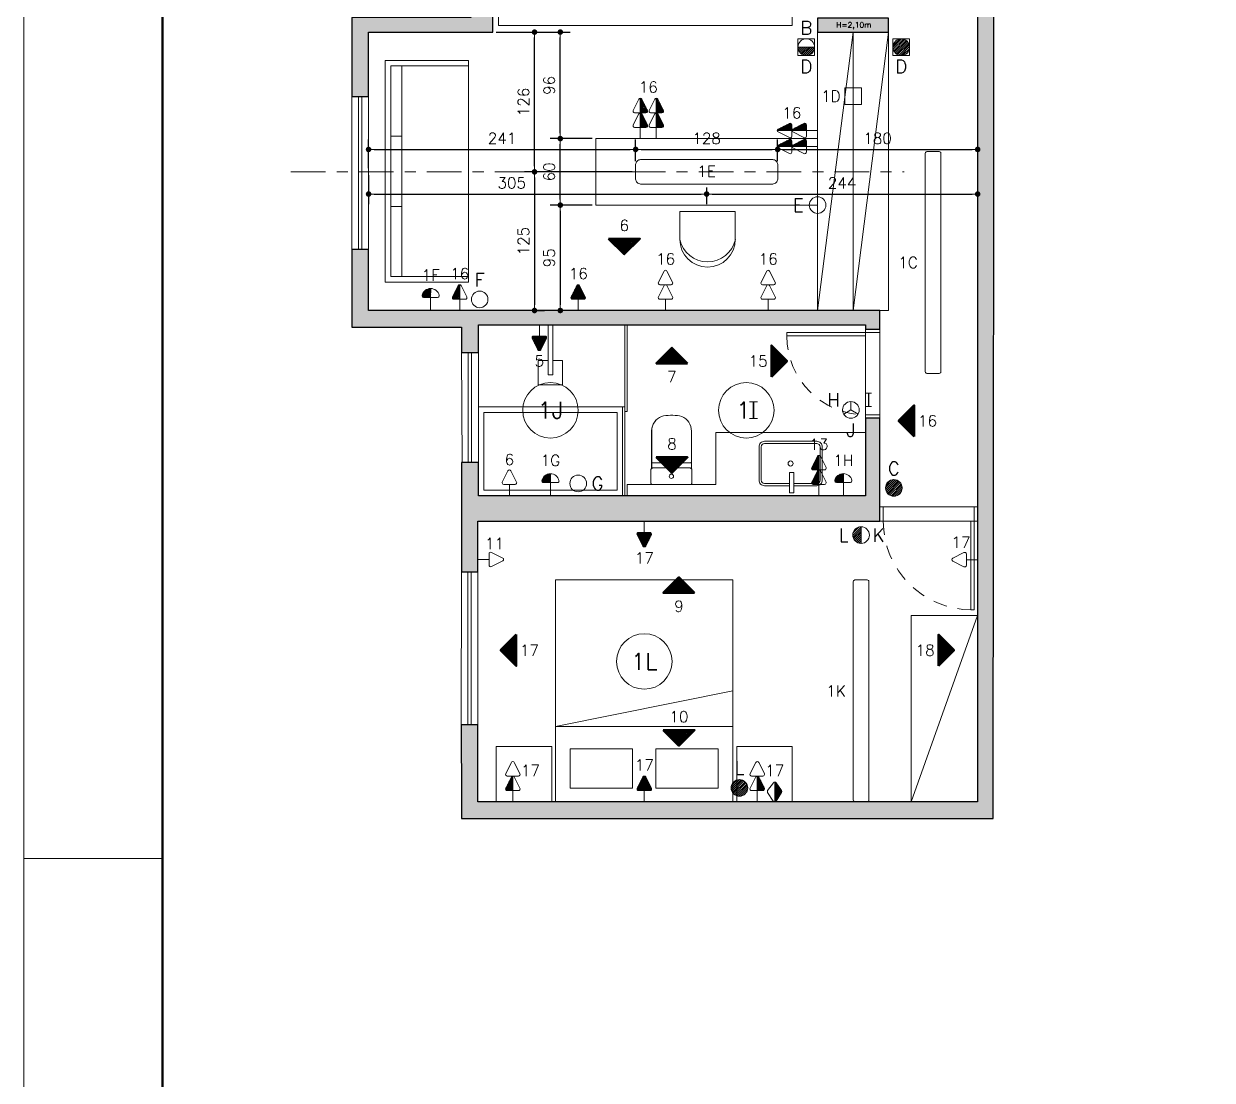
# Model space of a CAD drawing. Extents: x 0 to 175, y -16 to 63.
# Drawn here: x 50 to 60.71, y 12.85 to 22.38 of the extents above; entities that cross this region are included whole.
import ezdxf
from ezdxf.enums import TextEntityAlignment as Align

# ---------------------------------------------------------------- set-up
doc = ezdxf.new("R2010")
doc.units = 0
doc.header["$LTSCALE"] = 0.5
doc.header["$MEASUREMENT"] = 0
doc.header["$PDMODE"] = 34
doc.header["$PDSIZE"] = 0.1
doc.linetypes.add('CENTER', pattern=[2, 1.25, -0.25, 0.25, -0.25])
doc.linetypes.add('HIDDEN', pattern=[0.375, 0.25, -0.125])
doc.layers.get('0').update_dxf_attribs({"linetype": 'CONTINUOUS'})
doc.layers.get('DEFPOINTS').update_dxf_attribs({"linetype": 'CONTINUOUS'})
doc.layers.add('ANT - ANOTAÇÕES', color=210, linetype='CONTINUOUS', plot=False)
doc.layers.add('ARQ - HATCH 01', color=172, linetype='CONTINUOUS', transparency=0.6)
for name, color, linetype, lineweight in [('ARQ - JAN01', 2, 'CONTINUOUS', 20), ('ARQ - PAR01', 172, 'CONTINUOUS', 30), ('ARQ - POR01', 20, 'CONTINUOUS', 20), ('COT01', 1, 'CONTINUOUS', 9), ('ELE01 - INTER', 100, 'CONTINUOUS', 15), ('ELE01 - INTER TXT', 100, 'CONTINUOUS', 9), ('ELE01 - LAMP', 50, 'CONTINUOUS', 20), ('ELE01 - LAMP TXT', 100, 'CONTINUOUS', 15), ('ELE01 - TOM 127V', 130, 'CONTINUOUS', 15), ('ELE01 - TOM 127V TXT', 130, 'CONTINUOUS', 15), ('ELE01 - USB', 110, 'CONTINUOUS', 15), ('ELV00 - AUX01', 1, 'CONTINUOUS', 50), ('ELV01 - TXT02', 2, 'CONTINUOUS', 20)]:
    doc.layers.add(name, color=color, linetype=linetype, lineweight=lineweight)
for name, color, linetype, lineweight, transparency in [('ARQ - PISO', 121, 'CONTINUOUS', 9, 0.45), ('ARQ01', 144, 'CONTINUOUS', 9, 0.5), ('EIXO REGUA 1', 250, 'CENTER', 5, 0.1), ('ELE01 - INTER HATCH', 100, 'CONTINUOUS', 15, 0.45)]:
    doc.layers.add(name, color=color, linetype=linetype, lineweight=lineweight, transparency=transparency)
doc.layers.add('ELE - GERAL', color=50, linetype='CONTINUOUS')
doc.layers.add('MARGEM', color=1, linetype='CONTINUOUS')
doc.layers.add('ELE01 - TOM 220V', color=242, linetype='CONTINUOUS', lineweight=15, true_color=0xdf2935)
doc.layers.add('ELE01 - TOM 220V TXT', color=242, linetype='CONTINUOUS', lineweight=15, true_color=0xdf2935)
doc.styles.add('ROMANS', font='romans.shx')
doc.styles.add('SIMPLEX', font='SIMPLEX')
doc.styles.get("Standard").update_dxf_attribs({"font": 'romans.shx'})
doc.dimstyles.new('ZW-FORMAS', dxfattribs={"dimscale": 0, "dimtxt": 0.2, "dimasz": 0.1, "dimexe": 0.18, "dimexo": 0.0625, "dimgap": 0.1, "dimtad": 1, "dimdec": 1, "dimlfac": 100, "dimrnd": 0.5, "dimzin": 13, "dimdsep": 46, "dimtxsty": 'SIMPLEX', "dimblk1": 'DOT', "dimblk2": 'DOT', "dimsah": 1, "dimcen": 0.1, "dimclrt": 3, "dimadec": 0, "dimazin": 0, "dimtfac": 1, "dimtix": 1, "dimtmove": 0, "dimatfit": 3, "dimldrblk": 'DOT', "dimfxl": 1, "dimtolj": 1, "dimtzin": 13, "dimarcsym": 0})

# ---------------------------------------------------------------- blocks, each defined once
blk = doc.blocks.new('*U310')
at = {"layer": 'ARQ - HATCH 01'}
h = blk.add_hatch(color=256, dxfattribs=at)
h.dxf.hatch_style = 1
h.paths.add_polyline_path([(2.532, 5.79), (2.4, 5.79), (2.4, 5.98), (2.2, 5.98), (2.2, 5.79), (2.103, 5.79), (2.103, 5.64), (2.532, 5.64)])
h.paths.add_polyline_path([(2.4, 7.13), (2.2, 7.13), (2.2, 6.78), (2.4, 6.78)])
h.paths.add_polyline_path([(12.15, 0.988), (12.15, 5.78), (3.432, 5.79), (3.432, 5.64), (12, 5.64), (12, 1.135), (11.307, 1.135), (11.307, 0.985), (12, 0.988)])
h.paths.add_polyline_path([(9.47, 4.76), (8.54, 4.76), (8.54, 4.63), (9.24, 4.63), (9.24, 1.14), (8.94, 1.14), (8.94, 0.988), (9.926, 0.988), (9.927, 1.135), (9.47, 1.135)], flags=17)
h.paths.add_polyline_path([(7.7, 4.63), (7.74, 4.63), (7.74, 4.76), (7.57, 4.76), (7.57, 0.15), (7.02, 0.15), (7.02, 0), (7.72, 0), (7.72, 0.988), (7.95, 0.988), (7.95, 1.14), (7.7, 1.14)])
h.paths.add_polyline_path([(5.06, 1.27), (4.24, 1.27), (4.24, 1.073), (4.93, 1.073), (4.93, 0), (5.64, 0), (5.64, 0.15), (5.06, 0.15)])
h.paths.add_polyline_path([(0.21, 5.64), (0.13, 5.64), (0.13, 6.98), (0.22, 6.98), (0.22, 7.13), (0, 7.13), (0, 1.073), (0.71, 1.073), (0.71, 1.27), (0.21, 1.27)])
h.paths.add_polyline_path([(3.08, 1.27), (2.414, 1.27), (2.2, 1.27), (1.7, 1.27), (1.7, 1.073), (3.08, 1.075)])
h.paths.add_polyline_path([(5.06, 4.838), (4.935, 4.838), (4.935, 4.198), (5.06, 4.198)], flags=17)
for p, q in [((5.06, 4.838), (7.57, 4.518)), ((5.06, 4.518), (7.57, 4.518)), ((5.06, 4.518), (7.57, 4.198)), ((12, 3.969), (11.5, 3.969)), ((11.5, 3.969), (11.5, 3.469)), ((12, 3.435), (10, 3.435)), ((10, 3.435), (10, 1.835)), ((11, 3.435), (11.322, 1.835)), ((11.322, 1.835), (11.322, 3.435)), ((11.5, 3.469), (12, 3.469)), ((11.523, 3.302), (11.877, 3.302)), ((11.523, 2.74), (11.523, 3.302)), ((11.877, 3.302), (11.877, 2.74)), ((8.548, 3.009), (8.536, 2.992)), ((8.562, 3.024), (8.548, 3.009)), ((8.578, 3.037), (8.562, 3.024)), ((8.596, 3.047), (8.578, 3.037)), ((8.616, 3.055), (8.596, 3.047)), ((8.616, 3.055), (8.616, 3.055)), ((8.617, 3.055), (8.616, 3.055)), ((8.637, 3.059), (8.617, 3.055)), ((8.658, 3.06), (8.637, 3.059)), ((8.997, 3.06), (8.658, 3.06)), ((8.94, 3.058), (8.937, 3.06)), ((8.938, 3.06), (8.938, 3.06)), ((8.942, 3.056), (8.94, 3.058)), ((8.943, 3.054), (8.942, 3.056)), ((8.944, 3.051), (8.943, 3.054)), ((8.944, 3.048), (8.944, 3.051)), ((8.944, 2.712), (8.944, 3.048)), ((8.991, 3.051), (8.99, 3.048)), ((8.99, 3.048), (8.99, 3.045)), ((8.99, 3.045), (8.99, 2.715)), ((8.992, 3.054), (8.991, 3.051)), ((8.994, 3.057), (8.992, 3.054)), ((8.996, 3.059), (8.994, 3.057)), ((8.997, 3.06), (8.996, 3.059)), ((8.998, 3.061), (8.997, 3.06)), ((8.997, 3.06), (8.997, 3.06)), ((9.001, 3.063), (8.998, 3.061)), ((9.004, 3.064), (9.001, 3.063)), ((9.007, 3.065), (9.004, 3.064)), ((9.01, 3.065), (9.007, 3.065)), ((9.125, 3.065), (9.01, 3.065)), ((9.127, 3.065), (9.125, 3.065)), ((9.129, 3.064), (9.127, 3.065)), ((9.131, 3.063), (9.129, 3.064)), ((9.133, 3.062), (9.131, 3.063)), ((9.135, 3.061), (9.133, 3.062)), ((9.137, 3.059), (9.135, 3.061)), ((9.138, 3.057), (9.137, 3.059)), ((9.139, 3.055), (9.138, 3.057)), ((9.139, 3.055), (9.14, 3.053)), ((9.14, 3.053), (9.14, 3.051)), ((8.516, 2.913), (8.515, 2.892)), ((8.517, 2.934), (8.516, 2.913)), ((8.52, 2.954), (8.517, 2.934)), ((8.527, 2.974), (8.52, 2.954)), ((8.536, 2.992), (8.527, 2.974)), ((8.515, 2.892), (8.515, 2.871)), ((8.515, 2.871), (8.516, 2.85)), ((8.516, 2.85), (8.517, 2.83)), ((8.517, 2.83), (8.52, 2.81)), ((8.52, 2.81), (8.526, 2.79)), ((8.526, 2.79), (8.535, 2.772)), ((8.535, 2.772), (8.547, 2.755)), ((8.547, 2.755), (8.56, 2.74)), ((8.56, 2.74), (8.576, 2.728)), ((8.561, 2.74), (8.577, 2.727)), ((8.576, 2.728), (8.594, 2.717)), ((8.577, 2.727), (8.594, 2.717)), ((8.594, 2.717), (8.613, 2.71)), ((8.594, 2.717), (8.613, 2.709)), ((8.613, 2.71), (8.613, 2.709)), ((8.613, 2.71), (8.632, 2.705)), ((8.613, 2.709), (8.633, 2.705)), ((8.613, 2.709), (8.633, 2.704)), ((8.632, 2.705), (8.653, 2.703)), ((8.633, 2.705), (8.653, 2.703)), ((8.633, 2.704), (8.653, 2.702)), ((8.653, 2.703), (8.994, 2.703)), ((8.941, 2.703), (8.653, 2.703)), ((8.653, 2.702), (8.994, 2.702)), ((8.941, 2.703), (8.942, 2.705)), ((8.942, 2.705), (8.943, 2.706)), ((8.943, 2.706), (8.944, 2.708)), ((8.944, 2.71), (8.944, 2.712)), ((8.944, 2.708), (8.944, 2.71)), ((8.99, 2.712), (8.99, 2.715)), ((8.99, 2.712), (8.991, 2.709)), ((8.991, 2.709), (8.992, 2.706)), ((8.992, 2.706), (8.994, 2.702)), ((8.994, 2.702), (8.996, 2.701)), ((8.996, 2.701), (8.998, 2.699)), ((8.998, 2.699), (9.001, 2.697)), ((9.001, 2.697), (9.004, 2.696)), ((9.004, 2.696), (9.007, 2.695)), ((9.007, 2.695), (9.01, 2.695)), ((9.01, 2.695), (9.125, 2.695)), ((9.127, 2.695), (9.125, 2.695)), ((9.127, 2.695), (9.129, 2.696)), ((9.129, 2.696), (9.131, 2.697)), ((9.131, 2.697), (9.133, 2.698)), ((9.133, 2.698), (9.135, 2.699)), ((9.135, 2.699), (9.137, 2.701)), ((9.137, 2.701), (9.138, 2.703)), ((9.138, 2.703), (9.139, 2.705)), ((9.139, 2.705), (9.14, 2.707)), ((9.14, 2.707), (9.14, 2.709)), ((11.877, 2.74), (11.523, 2.74)), ((11.877, 2.531), (11.523, 2.531)), ((11.523, 2.531), (11.523, 1.969)), ((11.877, 1.969), (11.877, 2.531)), ((11.523, 1.969), (11.877, 1.969)), ((10, 1.835), (12, 1.835)), ((11.5, 1.802), (12, 1.802)), ((11.5, 1.302), (11.5, 1.802)), ((12, 1.302), (11.5, 1.302))]:
    blk.add_line(p, q)
for points in [[(10.32, 5.64), (12, 5.04)], [(10.32, 5.64), (10.32, 5.04), (12, 5.04)], [(7.57, 4.198), (4.935, 4.198), (4.935, 4.838), (7.57, 4.838)], [(7.57, 4.838), (7.57, 4.76)], [(6.62, 4.198), (6.62, 2.198), (6.02, 2.198), (6.02, 4.198)], [(6.929, 3.456), (6.679, 3.456), (6.679, 2.956), (6.929, 2.956)], [(9.14, 3.051), (9.14, 2.709)], [(7.7, 2.46), (9.24, 2.46)], [(8.02, 1.77), (8.02, 1.68), (8.24, 1.68), (8.24, 1.9), (8.02, 1.9), (8.02, 1.81)], [(7.7, 1.81), (8.15, 1.81), (8.15, 1.77), (7.7, 1.77)], [(11.307, 1.135), (11.307, 0.985)], [(7.315, 0.35), (7.315, 1.05), (5.315, 1.05), (5.315, 0.35)], [(5.315, 0.35), (5.315, 1.05), (5.365, 1.05), (5.365, 0.35)], [(7.315, 0.35), (7.315, 1.05), (7.265, 1.05), (7.265, 0.35)], [(5.365, 0.45), (7.265, 0.45)], [(5.998, 0.45), (5.998, 0.35)], [(6.632, 0.45), (6.632, 0.35)], [(7.315, 0.35), (7.315, 0.3), (5.315, 0.3), (5.315, 0.35)], [(5.365, 0.35), (7.265, 0.35)], [(5.365, 0.35), (7.265, 0.35)]]:
    blk.add_lwpolyline(points)
for points in [[(9.14, 3.28), (8.67, 3.28), (8.67, 4.63), (9.24, 4.63), (9.24, 2.48), (9.14, 2.48)], [(3, 3.968), (5, 3.968), (5, 1.322), (3, 1.322)], [(9.03, 3.985), (9.214, 3.985), (9.214, 3.945), (9.03, 3.945)], [(8.48, 2.46), (7.7, 2.46), (7.7, 2.48), (8.48, 2.48)], [(8.44, 2.46), (9.24, 2.46), (9.24, 2.44), (8.44, 2.44)], [(8.44, 2.44), (9.24, 2.44), (9.24, 1.14), (8.44, 1.14)], [(8.49, 2.39), (9.19, 2.39), (9.19, 1.19), (8.49, 1.19)]]:
    blk.add_lwpolyline(points, close=True)
for points in [[(9.15, 3.985), (9.15, 4.19, 0.414214), (9.1, 4.24), (8.8, 4.24, 0.414214), (8.75, 4.19), (8.75, 3.72, 0.414214), (8.8, 3.67), (9.1, 3.67, 0.414214), (9.15, 3.72), (9.15, 3.945)], [(9.13, 3.985), (9.13, 4.19, 0.414214), (9.1, 4.22), (8.8, 4.22, 0.414214), (8.77, 4.19), (8.77, 3.72, 0.414214), (8.8, 3.69), (9.1, 3.69, 0.414214), (9.13, 3.72), (9.13, 3.945)]]:
    blk.add_lwpolyline(points, format="xyb")
for centre, radius in [((8.95, 3.955), 0.0229), ((9.065, 2.88), 0.02)]:
    blk.add_circle(centre, radius)
for centre, radius, start, end in [((6.929, 3.206), 0.25, 270, 90), ((6.876, 3.206), 0.256, 281.9545, 78.0455)]:
    blk.add_arc(centre, radius, start, end)
at = {"layer": 'ARQ - JAN01'}
for p, q in [((7.95, 1.14), (8.94, 1.14)), ((9.927, 1.135), (11.307, 1.135)), ((7.95, 0.988), (8.94, 0.993)), ((9.926, 0.988), (11.307, 0.985)), ((5.64, 0.15), (7.02, 0.15)), ((5.64, 0), (7.02, 0))]:
    blk.add_line(p, q, dxfattribs=at)
for points in [[(7.95, 1.079), (8.94, 1.079)], [(9.927, 1.075), (11.307, 1.075)], [(7.95, 1.049), (8.94, 1.049)], [(9.927, 1.045), (11.307, 1.045)], [(5.64, 0.09), (7.02, 0.09)], [(5.64, 0.06), (7.02, 0.06)]]:
    blk.add_lwpolyline(points, dxfattribs=at)
at = {"layer": 'ARQ - PAR01'}
blk.add_lwpolyline([(12.15, 0.988), (12.15, 5.78), (3.432, 5.79), (3.432, 5.64), (12, 5.64), (12, 1.135), (11.307, 1.135), (11.307, 0.985), (12, 0.988), (12.15, 0.988)], dxfattribs=at)
for points in [[(5.06, 4.838), (4.935, 4.838), (4.935, 4.198), (5.06, 4.198)], [(7.7, 4.63), (7.74, 4.63), (7.74, 4.76), (7.57, 4.76), (7.57, 0.15), (7.02, 0.15), (7.02, 0), (7.72, 0), (7.72, 0.988), (7.95, 0.988), (7.95, 1.14), (7.7, 1.14)], [(9.47, 4.76), (8.54, 4.76), (8.54, 4.63), (9.24, 4.63), (9.24, 1.14), (8.94, 1.14), (8.94, 0.988), (9.926, 0.988), (9.927, 1.135), (9.47, 1.135)], [(5.06, 1.27), (4.24, 1.27), (4.24, 1.073), (4.93, 1.073), (4.93, 0), (5.64, 0), (5.64, 0.15), (5.06, 0.15)]]:
    blk.add_lwpolyline(points, close=True, dxfattribs=at)
at = {"layer": 'ARQ - PISO'}
for p, q in [((9.34, 4.79), (9.34, 5.61)), ((9.47, 5.58), (9.47, 4.79)), ((7.77, 4.76), (8.51, 4.76)), ((7.77, 4.63), (8.51, 4.63))]:
    blk.add_line(p, q, dxfattribs=at)
at = {"layer": 'ARQ - POR01'}
for p, q in [((9.34, 5.64), (9.34, 5.61)), ((9.34, 5.61), (10.27, 5.61)), ((9.47, 5.64), (9.47, 5.58)), ((9.47, 5.58), (10.27, 5.58)), ((10.27, 5.58), (10.27, 5.61)), ((7.74, 4.76), (7.77, 4.76)), ((7.77, 4.76), (7.77, 3.92)), ((8.51, 4.76), (8.51, 4.63)), ((8.51, 4.76), (8.54, 4.76)), ((9.34, 4.76), (9.34, 4.79)), ((9.34, 4.79), (9.47, 4.79)), ((9.47, 4.76), (9.47, 4.79)), ((7.8, 4.63), (7.74, 4.63)), ((7.8, 3.92), (7.8, 4.63)), ((8.54, 4.63), (8.51, 4.63)), ((7.77, 3.92), (7.8, 3.92))]:
    blk.add_line(p, q, dxfattribs=at)
at = {"layer": 'ARQ - POR01', "linetype": 'HIDDEN', "lineweight": 9}
for centre, radius in [((9.47, 5.59), 0.8), ((7.8, 4.63), 0.71)]:
    blk.add_arc(centre, radius, 270, 0, dxfattribs=at)
blk = doc.blocks.new('*U135')
at = {"lineweight": 9}
h = blk.add_hatch(dxfattribs=at)
h.set_pattern_fill('ANSI31', color=0, scale=0.075, angle=-90)
h.set_pattern_definition([(315, (-0.000575, 0), (0.00662913, 0.00662913), [])])
h.paths.add_polyline_path([(0, -0.118), (-0.063, -0.118, 0.484596), (-0.077, -0.137, 0.349314), (0.001, -0.198)])
at = {"color": 0}
for q in [(0, 0), (0.001, -0.198)]:
    blk.add_line((0, -0.118), q, dxfattribs=at)
blk.add_lwpolyline([(0.063, -0.118), (-0.063, -0.118, 0.484596), (-0.077, -0.137, 0.789489), (0.077, -0.137, 0.484596)], format="xyb", close=True, dxfattribs=at)
blk = doc.blocks.new('*U145')
at = {"lineweight": 9}
h = blk.add_hatch(dxfattribs=at)
h.set_pattern_fill('ANSI31', color=256, scale=0.075, angle=-90)
h.paths.add_polyline_path([(0, -0.232, -0.284079), (-0.013, -0.224), (-0.064, -0.123, -0.557537), (-0.051, -0.101), (0, -0.101)])
blk.add_line((0, -0.232), (0, -0.101))
blk.add_lwpolyline([(0, 0), (0, -0.101)])
blk.add_lwpolyline([(0.064, -0.123), (0.013, -0.224, -0.618034), (-0.013, -0.224), (-0.064, -0.123, -0.557537), (-0.051, -0.101), (0.051, -0.101, -0.557537)], format="xyb", close=True)
blk = doc.blocks.new('*U157')
blk.add_lwpolyline([(0.064, -0.123), (0.013, -0.224, -0.618034), (-0.013, -0.224), (-0.064, -0.123, -0.557537), (-0.051, -0.101), (0.051, -0.101, -0.557537)], format="xyb", close=True)
blk = doc.blocks.new('*U158')
blk.add_lwpolyline([(0, 0), (0, -0.101)])
blk.add_lwpolyline([(0.064, -0.123), (0.013, -0.224, -0.618034), (-0.013, -0.224), (-0.064, -0.123, -0.557537), (-0.051, -0.101), (0.051, -0.101, -0.557537)], format="xyb", close=True)
blk = doc.blocks.new('*U159')
blk.add_lwpolyline([(0, 0), (0, -0.101)])
blk.add_lwpolyline([(0.064, -0.123), (0.013, -0.224, -0.618034), (-0.013, -0.224), (-0.064, -0.123, -0.557537), (-0.051, -0.101), (0.051, -0.101, -0.557537)], format="xyb", close=True)
blk = doc.blocks.new('*U154')
at = {"lineweight": 9}
h = blk.add_hatch(dxfattribs=at)
h.set_pattern_fill('ANSI31', color=256, scale=0.075, angle=-180)
h.paths.add_polyline_path([(-0.232, 0, -0.284079), (-0.224, 0.013), (-0.123, 0.064, -0.557537), (-0.101, 0.051), (-0.101, 0)])
blk.add_line((-0.232, 0), (-0.101, 0))
blk.add_lwpolyline([(-0.123, -0.064), (-0.224, -0.013, -0.618034), (-0.224, 0.013), (-0.123, 0.064, -0.557537), (-0.101, 0.051), (-0.101, -0.051, -0.557537)], format="xyb", close=True)
blk = doc.blocks.new('*U155')
at = {"lineweight": 9}
h = blk.add_hatch(dxfattribs=at)
h.set_pattern_fill('ANSI31', color=256, scale=0.075, angle=-180)
h.paths.add_polyline_path([(-0.232, 0, -0.284079), (-0.224, 0.013), (-0.123, 0.064, -0.557537), (-0.101, 0.051), (-0.101, 0)])
blk.add_line((-0.232, 0), (-0.101, 0))
blk.add_lwpolyline([(-0.123, -0.064), (-0.224, -0.013, -0.618034), (-0.224, 0.013), (-0.123, 0.064, -0.557537), (-0.101, 0.051), (-0.101, -0.051, -0.557537)], format="xyb", close=True)
blk.add_lwpolyline([(0, 0), (-0.101, 0)])
blk = doc.blocks.new('*U156')
at = {"lineweight": 9}
h = blk.add_hatch(dxfattribs=at)
h.set_pattern_fill('ANSI31', color=256, scale=0.075, angle=-90)
h.paths.add_polyline_path([(0, -0.232, -0.284079), (-0.013, -0.224), (-0.064, -0.123, -0.557537), (-0.051, -0.101), (0, -0.101)])
h = blk.add_hatch(dxfattribs=at)
h.set_pattern_fill('ANSI31', color=256, scale=0.075, angle=-90)
h.paths.add_polyline_path([(0, -0.232, 0.284079), (0.013, -0.224), (0.064, -0.123, 0.557537), (0.051, -0.101), (0, -0.101)])
blk.add_lwpolyline([(0, 0), (0, -0.101)])
blk.add_lwpolyline([(0.064, -0.123), (0.013, -0.224, -0.618034), (-0.013, -0.224), (-0.064, -0.123, -0.557537), (-0.051, -0.101), (0.051, -0.101, -0.557537)], format="xyb", close=True)
blk = doc.blocks.new('*U152')
blk.add_lwpolyline([(0, 0), (0, -0.101)])
blk.add_lwpolyline([(0.064, -0.123), (0.013, -0.224, -0.618034), (-0.013, -0.224), (-0.064, -0.123, -0.557537), (-0.051, -0.101), (0.051, -0.101, -0.557537)], format="xyb", close=True)
blk = doc.blocks.new('*U141')
at = {"lineweight": 9}
h = blk.add_hatch(dxfattribs=at)
h.set_pattern_fill('ANSI31', color=256, scale=0.075, angle=-90)
h.paths.add_polyline_path([(0, -0.232, -0.284079), (-0.013, -0.224), (-0.064, -0.123, -0.557537), (-0.051, -0.101), (0, -0.101)])
blk.add_line((0, -0.232), (0, -0.101))
blk.add_lwpolyline([(0, 0), (0, -0.101)])
blk.add_lwpolyline([(0.064, -0.123), (0.013, -0.224, -0.618034), (-0.013, -0.224), (-0.064, -0.123, -0.557537), (-0.051, -0.101), (0.051, -0.101, -0.557537)], format="xyb", close=True)
blk = doc.blocks.new('*U160')
blk.add_lwpolyline([(-0.123, -0.064), (-0.224, -0.013, -0.618034), (-0.224, 0.013), (-0.123, 0.064, -0.557537), (-0.101, 0.051), (-0.101, -0.051, -0.557537)], format="xyb", close=True)
blk.add_lwpolyline([(0, 0), (-0.101, 0)])
blk = doc.blocks.new('*U161')
blk.add_lwpolyline([(0, 0), (0, -0.101)])
blk.add_lwpolyline([(0.064, -0.123), (0.013, -0.224, -0.618034), (-0.013, -0.224), (-0.064, -0.123, -0.557537), (-0.051, -0.101), (0.051, -0.101, -0.557537)], format="xyb", close=True)
blk = doc.blocks.new('*U140')
at = {"lineweight": 9}
h = blk.add_hatch(dxfattribs=at)
h.set_pattern_fill('ANSI31', color=256, scale=0.075, angle=-90)
h.paths.add_polyline_path([(0, -0.232, -0.284079), (-0.013, -0.224), (-0.064, -0.123, -0.557537), (-0.051, -0.101), (0, -0.101)])
blk.add_line((0, -0.232), (0, -0.101))
blk.add_lwpolyline([(0.064, -0.123), (0.013, -0.224, -0.618034), (-0.013, -0.224), (-0.064, -0.123, -0.557537), (-0.051, -0.101), (0.051, -0.101, -0.557537)], format="xyb", close=True)
blk = doc.blocks.new('*U179')
at = {"lineweight": 9}
h = blk.add_hatch(dxfattribs=at)
h.set_pattern_fill('ANSI31', color=256, scale=0.075, angle=-90)
h.paths.add_polyline_path([(0, -0.232, -0.284079), (-0.013, -0.224), (-0.064, -0.123, -0.557537), (-0.051, -0.101), (0, -0.101)])
h = blk.add_hatch(dxfattribs=at)
h.set_pattern_fill('ANSI31', color=256, scale=0.075, angle=-90)
h.paths.add_polyline_path([(0, -0.232, 0.284079), (0.013, -0.224), (0.064, -0.123, 0.557537), (0.051, -0.101), (0, -0.101)])
blk.add_lwpolyline([(0, 0), (0, -0.101)])
blk.add_lwpolyline([(0.064, -0.123), (0.013, -0.224, -0.618034), (-0.013, -0.224), (-0.064, -0.123, -0.557537), (-0.051, -0.101), (0.051, -0.101, -0.557537)], format="xyb", close=True)
blk = doc.blocks.new('*U149')
at = {"lineweight": 9}
h = blk.add_hatch(dxfattribs=at)
h.set_pattern_fill('ANSI31', color=256, scale=0.075, angle=-90)
h.paths.add_polyline_path([(0, -0.232, -0.284079), (-0.013, -0.224), (-0.064, -0.123, -0.557537), (-0.051, -0.101), (0, -0.101)])
h = blk.add_hatch(dxfattribs=at)
h.set_pattern_fill('ANSI31', color=256, scale=0.075, angle=-90)
h.paths.add_polyline_path([(0, -0.232, 0.284079), (0.013, -0.224), (0.064, -0.123, 0.557537), (0.051, -0.101), (0, -0.101)])
blk.add_lwpolyline([(0, 0), (0, -0.101)])
blk.add_lwpolyline([(0.064, -0.123), (0.013, -0.224, -0.618034), (-0.013, -0.224), (-0.064, -0.123, -0.557537), (-0.051, -0.101), (0.051, -0.101, -0.557537)], format="xyb", close=True)
blk = doc.blocks.new('*U175')
blk.add_lwpolyline([(0.064, -0.123), (0.013, -0.224, -0.618034), (-0.013, -0.224), (-0.064, -0.123, -0.557537), (-0.051, -0.101), (0.051, -0.101, -0.557537)], format="xyb", close=True)
blk = doc.blocks.new('*U143')
at = {"lineweight": 9}
h = blk.add_hatch(dxfattribs=at)
h.set_pattern_fill('ANSI31', color=256, scale=0.075, angle=-90)
h.paths.add_polyline_path([(0, -0.104, 0.255276), (-0.013, -0.11), (-0.062, -0.188, 0.303493), (-0.062, -0.205), (-0.012, -0.276, 0.243427), (0, -0.283)])
blk.add_line((0, -0.104), (0, -0.283))
blk.add_lwpolyline([(-0.012, -0.276), (-0.062, -0.205, -0.303493), (-0.062, -0.188), (-0.013, -0.11, -0.540791), (0.013, -0.11), (0.064, -0.188, -0.312436), (0.064, -0.205), (0.012, -0.276, -0.517521)], format="xyb", close=True)
blk = doc.blocks.new('*U308')
at = {"layer": 'ELE01 - INTER HATCH'}
h = blk.add_hatch(dxfattribs=at)
h.set_pattern_fill('ANSI31', color=256, scale=0.1)
h.paths.add_polyline_path([(3.954, -5.196, -1), (3.804, -5.196, -1)])
h = blk.add_hatch(dxfattribs=at)
h.set_pattern_fill('ANSI31', color=256, scale=0.1)
h.paths.add_polyline_path([(2.948, -5.196, 0.414214), (3.023, -5.271, 0.414214), (3.098, -5.196)])
h = blk.add_hatch(dxfattribs=at)
h.set_pattern_fill('ANSI31', color=256, scale=0.1)
h.set_pattern_definition([(45, (3.515, -6.182994), (-0.008838835, 0.008838835), [])])
edge = h.paths.add_edge_path()
edge.add_arc((3.812, -9.17), 0.075, 0, 360)
h = blk.add_hatch(dxfattribs=at)
h.set_pattern_fill('ANSI31', color=256, scale=0.1)
h.set_pattern_definition([(45, (0.010283, 0.428417), (-0.008838835, 0.008838835), [])])
edge = h.paths.add_edge_path()
edge.add_arc((3.517, -9.595), 0.075, 90, 180)
edge.add_arc((3.517, -9.595), 0.075, 180, 270)
edge.add_line((3.517, -9.67), (3.517, -9.595))
edge.add_line((3.517, -9.595), (3.517, -9.52))
h = blk.add_hatch(dxfattribs=at)
h.set_pattern_fill('ANSI31', color=256, scale=0.1, angle=360)
h.set_pattern_definition([(45, (-0.057708, -0.112157), (-0.008838835, 0.008838835), [])])
h.paths.add_polyline_path([(2.495, -11.875, -1), (2.345, -11.875, -1)])
at = {"layer": 'ELE01 - INTER'}
for p, q in [((2.948, -5.196), (3.098, -5.196)), ((3.425, -8.467), (3.425, -8.392)), ((3.425, -8.467), (3.36, -8.504)), ((3.425, -8.467), (3.49, -8.504)), ((3.517, -9.67), (3.517, -9.52))]:
    blk.add_line(p, q, dxfattribs=at)
for points in [[(3.098, -5.121), (3.098, -5.271), (2.948, -5.271), (2.948, -5.121)], [(3.954, -5.121), (3.954, -5.271), (3.804, -5.271), (3.804, -5.121)]]:
    blk.add_lwpolyline(points, close=True, dxfattribs=at)
for centre in [(3.023, -5.196), (3.879, -5.196), (3.125, -6.62), (0.079, -7.47), (3.425, -8.467), (0.967, -9.13), (3.812, -9.17), (3.517, -9.595), (2.42, -11.875)]:
    blk.add_circle(centre, 0.075, dxfattribs=at)
at = {"layer": 'ELE01 - INTER TXT'}
for p, q in [((3.553, -8.316), (3.583, -8.316)), ((3.612, -8.316), (3.583, -8.316)), ((3.553, -8.436), (3.583, -8.436)), ((3.612, -8.436), (3.583, -8.436))]:
    blk.add_line(p, q, dxfattribs=at)
at = {"layer": 'ELE01 - LAMP'}
blk.add_lwpolyline([(3.52, -5.563), (3.52, -5.713), (3.37, -5.713), (3.37, -5.563)], close=True, dxfattribs=at)
for points in [[(1.53, -6.21), (2.72, -6.21, -0.414214), (2.765, -6.255), (2.765, -6.385, -0.414214), (2.72, -6.43), (1.53, -6.43, -0.414214), (1.485, -6.385), (1.485, -6.255, -0.414214)], [(4.237, -8.123), (4.237, -6.153, 0.414214), (4.222, -6.138), (4.11, -6.138, 0.414214), (4.095, -6.153), (4.095, -8.123, 0.414214), (4.11, -8.138), (4.222, -8.138, 0.414214)], [(3.588, -11.985), (3.588, -10.015, 0.414214), (3.573, -10), (3.462, -10, 0.414214), (3.447, -10.015), (3.447, -11.985, 0.414214), (3.462, -12), (3.573, -12, 0.414214)]]:
    blk.add_lwpolyline(points, format="xyb", close=True, dxfattribs=at)
for centre in [(0.717, -8.47), (2.482, -8.47), (1.563, -10.735)]:
    blk.add_circle(centre, 0.25, dxfattribs=at)
at = {"layer": 'ELE01 - LAMP TXT'}
for p, q in [((2.51, -8.395), (2.547, -8.395)), ((2.583, -8.395), (2.547, -8.395)), ((2.51, -8.545), (2.547, -8.545)), ((2.583, -8.545), (2.547, -8.545))]:
    blk.add_line(p, q, dxfattribs=at)
at = {"layer": 'ARQ01', "rotation": 270}
blk.add_blockref('*U310', (-1.073, 0), dxfattribs=at)
at = {"layer": 'ELE01 - LAMP', "xscale": -1, "rotation": 180}
for p in [(-0.363, -7.57), (0.717, -9.24), (3.357, -9.239)]:
    blk.add_blockref('*U135', p, dxfattribs=at)
at = {"layer": 'ELE01 - TOM 127V'}
for name, p, rotation in [('*U154', (1.527, -5.889), 270), ('*U154', (1.671, -5.889), 270), ('*U155', (1.527, -6.02), 270), ('*U155', (1.671, -6.02), 270), ('*U175', (2.581, -11.869), 180), ('*U141', (2.581, -12), 180)]:
    blk.add_blockref(name, p, dxfattribs=dict(at, rotation=rotation))
for name, p in [('*U154', (2.994, -5.948)), ('*U155', (3.125, -5.948)), ('*U154', (2.994, -6.092)), ('*U155', (3.125, -6.092))]:
    blk.add_blockref(name, p, dxfattribs=at)
at = {"layer": 'ELE01 - TOM 127V', "xscale": -1}
for name, p, rotation in [('*U157', (1.754, -7.439), 180), ('*U157', (2.679, -7.439), 180), ('*U145', (-0.101, -7.57), 180), ('*U179', (0.967, -7.57), 180), ('*U158', (1.754, -7.57), 180), ('*U159', (2.679, -7.57), 180), ('*U140', (3.137, -9.109), 180), ('*U141', (3.137, -9.24), 180), ('*U149', (1.562, -9.47), 0.1909936180609151), ('*U160', (4.567, -9.817), 180), ('*U175', (0.378, -11.869), 180), ('*U141', (0.378, -12), 180), ('*U149', (1.563, -12), 180)]:
    blk.add_blockref(name, p, dxfattribs=dict(at, rotation=rotation))
at = {"layer": 'ELE01 - TOM 220V'}
blk.add_blockref('*U156', (0.617, -7.7), dxfattribs=at)
at = {"layer": 'ELE01 - TOM 220V', "xscale": -1}
for name, p, rotation in [('*U152', (0.347, -9.24), 180), ('*U161', (0.063, -9.815), 89.99999999999905)]:
    blk.add_blockref(name, p, dxfattribs=dict(at, rotation=rotation))
at = {"layer": 'ELE01 - USB', "rotation": 180.0880984559787}
blk.add_blockref('*U143', (2.739, -12.104), dxfattribs=at)
at = {"layer": 'ANT - ANOTAÇÕES'}
blk.add_text('H=2,10m', height=0.05, dxfattribs=at).set_placement((3.451, -5.035), align=Align.BOTTOM_CENTER)
at = {"layer": 'ELE01 - INTER TXT', "char_height": 0.12, "attachment_point": 5}
for s, insert, width in [('B', (3.023, -5.021), 0.04859), ('D', (3.023, -5.371), 0.04859), ('D', (3.879, -5.371), 0.04859), ('E', (2.95, -6.62), 0.04859), ('F', (0.079, -7.295), 0.12), ('H', (3.268, -8.376), 0.04859), ('I', (3.583, -8.376), 0.04859), ('J', (3.425, -8.648), 0.04859), ('C', (3.812, -8.995), 0.12), ('G', (1.142, -9.13), 0.04859), ('L', (3.36, -9.595), 0.04859), ('K', (3.675, -9.595), 0.04859), ('L', (2.42, -11.693), 0.04859)]:
    blk.add_mtext(s, dxfattribs=dict(at, insert=insert, width=width))
at = {"layer": 'ELE01 - LAMP TXT', "style": 'ROMANS'}
for s, height, p in [('1E', 0.1, (2.125, -6.315)), ('1J', 0.15, (0.717, -8.47)), ('1I', 0.15, (2.482, -8.47)), ('1L', 0.15, (1.563, -10.735))]:
    blk.add_text(s, height=height, dxfattribs=at).set_placement(p, align=Align.MIDDLE_CENTER)
at = {"layer": 'ELE01 - LAMP TXT', "char_height": 0.1, "width": 0.04859, "attachment_point": 5, "style": 'ROMANS'}
for s, insert in [('1D', (3.245, -5.638)), ('1C', (3.941, -7.138)), ('1F', (-0.363, -7.252)), ('1G', (0.717, -8.922)), ('1H', (3.357, -8.921)), ('1K', (3.292, -11))]:
    blk.add_mtext(s, dxfattribs=dict(at, insert=insert))
at = {"layer": 'ELE01 - TOM 127V TXT', "char_height": 0.1, "width": 0.04859, "attachment_point": 5}
for s, insert in [('16', (1.599, -5.556)), ('16', (2.893, -5.789)), ('16', (1.755, -7.106)), ('16', (2.68, -7.106)), ('16', (-0.101, -7.238)), ('16', (0.968, -7.238)), ('13', (3.137, -8.777)), ('17', (4.417, -9.66)), ('17', (1.563, -9.802)), ('17', (0.536, -11.718)), ('17', (1.563, -11.668)), ('17', (2.739, -11.718))]:
    blk.add_mtext(s, dxfattribs=dict(at, insert=insert))
at = {"layer": 'ELE01 - TOM 220V TXT', "char_height": 0.1, "width": 0.04859, "attachment_point": 5}
for s, insert in [('5', (0.617, -8.025)), ('6', (0.347, -8.915)), ('11', (0.213, -9.671))]:
    blk.add_mtext(s, dxfattribs=dict(at, insert=insert))
blk = doc.blocks.new('*U221')
at = {"layer": 'ELV00 - AUX01'}
blk.add_lwpolyline([(0.141, -0.047), (0, 0.094), (-0.141, -0.047)], close=True, dxfattribs=at)
for points in [[(0.109, -0.029), (0.004, 0.077, 0.414214), (-0.004, 0.077), (-0.109, -0.029, 0.668179), (-0.105, -0.037), (0.105, -0.037, 0.668179)], [(0.085, -0.019), (0.004, 0.062, 0.414214), (-0.004, 0.062), (-0.085, -0.019, 0.668179), (-0.081, -0.027), (0.081, -0.027, 0.668179)], [(0.06, -0.009), (0.004, 0.048, 0.414214), (-0.004, 0.048), (-0.06, -0.009, 0.668179), (-0.057, -0.017), (0.057, -0.017, 0.668179)], [(0.036, 0.001), (0.004, 0.034, 0.414214), (-0.004, 0.034), (-0.036, 0.001, 0.668179), (-0.033, -0.007), (0.033, -0.007, 0.668179)], [(0.012, 0.011), (0.004, 0.02, 0.414214), (-0.004, 0.02), (-0.012, 0.011, 0.668179), (-0.009, 0.003), (0.009, 0.003, 0.668179)]]:
    blk.add_lwpolyline(points, format="xyb", close=True, dxfattribs=at)
at = {"layer": 'ELV01 - TXT02', "style": 'ROMANS'}
blk.add_attdef('NOME', text='', height=0.1, dxfattribs=at).set_placement((0, -0.167), align=Align.MIDDLE_CENTER)
blk = doc.blocks.new('*U222')
at = {"layer": 'ELV00 - AUX01'}
blk.add_lwpolyline([(-0.141, 0.047), (0, -0.094), (0.141, 0.047)], close=True, dxfattribs=at)
for points in [[(-0.109, 0.029), (-0.004, -0.077, 0.414214), (0.004, -0.077), (0.109, 0.029, 0.668179), (0.105, 0.037), (-0.105, 0.037, 0.668179)], [(-0.085, 0.019), (-0.004, -0.062, 0.414214), (0.004, -0.062), (0.085, 0.019, 0.668179), (0.081, 0.027), (-0.081, 0.027, 0.668179)], [(-0.06, 0.009), (-0.004, -0.048, 0.414214), (0.004, -0.048), (0.06, 0.009, 0.668179), (0.057, 0.017), (-0.057, 0.017, 0.668179)], [(-0.036, -0.001), (-0.004, -0.034, 0.414214), (0.004, -0.034), (0.036, -0.001, 0.668179), (0.033, 0.007), (-0.033, 0.007, 0.668179)], [(-0.012, -0.011), (-0.004, -0.02, 0.414214), (0.004, -0.02), (0.012, -0.011, 0.668179), (0.009, -0.003), (-0.009, -0.003, 0.668179)]]:
    blk.add_lwpolyline(points, format="xyb", close=True, dxfattribs=at)
at = {"layer": 'ELV01 - TXT02', "style": 'ROMANS'}
blk.add_attdef('NOME', text='', height=0.1, dxfattribs=at).set_placement((0, 0.167), align=Align.MIDDLE_CENTER)
blk = doc.blocks.new('*U224')
at = {"layer": 'ELV00 - AUX01'}
blk.add_lwpolyline([(0.047, 0.141), (-0.094, 0), (0.047, -0.141)], close=True, dxfattribs=at)
for points in [[(0.029, 0.109), (-0.077, 0.004, 0.414214), (-0.077, -0.004), (0.029, -0.109, 0.668179), (0.037, -0.105), (0.037, 0.105, 0.668179)], [(0.019, 0.085), (-0.062, 0.004, 0.414214), (-0.062, -0.004), (0.019, -0.085, 0.668179), (0.027, -0.081), (0.027, 0.081, 0.668179)], [(0.009, 0.06), (-0.048, 0.004, 0.414214), (-0.048, -0.004), (0.009, -0.06, 0.668179), (0.017, -0.057), (0.017, 0.057, 0.668179)], [(-0.001, 0.036), (-0.034, 0.004, 0.414214), (-0.034, -0.004), (-0.001, -0.036, 0.668179), (0.007, -0.033), (0.007, 0.033, 0.668179)], [(-0.011, 0.012), (-0.02, 0.004, 0.414214), (-0.02, -0.004), (-0.011, -0.012, 0.668179), (-0.003, -0.009), (-0.003, 0.009, 0.668179)]]:
    blk.add_lwpolyline(points, format="xyb", close=True, dxfattribs=at)
at = {"layer": 'ELV01 - TXT02', "style": 'ROMANS'}
blk.add_attdef('NOME', text='', height=0.1, dxfattribs=at).set_placement((0.167, 0), align=Align.MIDDLE_CENTER)
blk = doc.blocks.new('*U223')
at = {"layer": 'ELV00 - AUX01'}
blk.add_lwpolyline([(-0.047, -0.141), (0.094, 0), (-0.047, 0.141)], close=True, dxfattribs=at)
for points in [[(-0.029, -0.109), (0.077, -0.004, 0.414214), (0.077, 0.004), (-0.029, 0.109, 0.668179), (-0.037, 0.105), (-0.037, -0.105, 0.668179)], [(-0.019, -0.085), (0.062, -0.004, 0.414214), (0.062, 0.004), (-0.019, 0.085, 0.668179), (-0.027, 0.081), (-0.027, -0.081, 0.668179)], [(-0.009, -0.06), (0.048, -0.004, 0.414214), (0.048, 0.004), (-0.009, 0.06, 0.668179), (-0.017, 0.057), (-0.017, -0.057, 0.668179)], [(0.001, -0.036), (0.034, -0.004, 0.414214), (0.034, 0.004), (0.001, 0.036, 0.668179), (-0.007, 0.033), (-0.007, -0.033, 0.668179)], [(0.011, -0.012), (0.02, -0.004, 0.414214), (0.02, 0.004), (0.011, 0.012, 0.668179), (0.003, 0.009), (0.003, -0.009, 0.668179)]]:
    blk.add_lwpolyline(points, format="xyb", close=True, dxfattribs=at)
at = {"layer": 'ELV01 - TXT02', "style": 'ROMANS'}
blk.add_attdef('NOME', text='', height=0.1, dxfattribs=at).set_placement((-0.167, 0), align=Align.MIDDLE_CENTER)
blk = doc.blocks.new('MAR-A1')
at = {"layer": 'MARGEM', "color": 2, "lineweight": 20}
blk.add_line((-80.6, 28.7), (-83.1, 28.7), dxfattribs=at)
blk.add_lwpolyline([(-83.1, 58.4), (-83.1, -1), (1, -1), (1, 58.4)], close=True, dxfattribs=at)
at = {"layer": 'MARGEM', "color": 6, "lineweight": 50}
blk.add_lwpolyline([(-80.6, 0), (0, 0), (0, 57.4), (-80.6, 57.4)], close=True, dxfattribs=at)
blk = doc.blocks.new('_DOT')
at = {"color": 0, "linetype": 'ByBlock'}
blk.add_line((-0.5, 0), (-1, 0), dxfattribs=at)
at = {"color": 0, "linetype": 'ByBlock', "const_width": 0.5}
blk.add_lwpolyline([(-0.25, 0, 1), (0.25, 0, 1)], format="xyb", close=True, dxfattribs=at)
blk = doc.blocks.new('*D295')
at = {"layer": 'COT01', "color": 0, "lineweight": -2}
for p, q in [((55.484, 21.04), (54.514, 21.04)), ((54.604, 20.99), (54.604, 19.84)), ((54.605, 19.79), (54.694, 19.79))]:
    blk.add_line(p, q, dxfattribs=at)
at = {"layer": 'DEFPOINTS', "color": 0}
for p in [(55.515, 21.04), (54.574, 19.79), (54.604, 19.79)]:
    blk.add_point(p, dxfattribs=at)
at = {"layer": 'COT01', "color": 0, "lineweight": -2, "xscale": 0.05, "yscale": 0.05, "zscale": 0.05}
for p, rotation in [((54.604, 21.04), 90), ((54.604, 19.79), 270)]:
    blk.add_blockref('_DOT', p, dxfattribs=dict(at, rotation=rotation))
at = {"layer": 'COT01', "color": 3, "insert": (54.504, 20.415), "char_height": 0.1, "attachment_point": 5, "rotation": 90, "style": 'SIMPLEX'}
blk.add_mtext('\\A1;125', dxfattribs=at)
blk = doc.blocks.new('*D296')
at = {"layer": 'COT01', "color": 0, "lineweight": -2}
for p, q in [((55.124, 20.74), (54.746, 20.74)), ((54.836, 20.69), (54.836, 19.84)), ((55.141, 19.79), (54.746, 19.79))]:
    blk.add_line(p, q, dxfattribs=at)
at = {"layer": 'DEFPOINTS', "color": 0}
for p in [(55.155, 20.74), (54.836, 19.79), (55.172, 19.79)]:
    blk.add_point(p, dxfattribs=at)
at = {"layer": 'COT01', "color": 0, "lineweight": -2, "xscale": 0.05, "yscale": 0.05, "zscale": 0.05}
for p, rotation in [((54.836, 20.74), 90), ((54.836, 19.79), 270)]:
    blk.add_blockref('_DOT', p, dxfattribs=dict(at, rotation=rotation))
at = {"layer": 'COT01', "color": 3, "insert": (54.736, 20.265), "char_height": 0.1, "attachment_point": 5, "rotation": 90, "style": 'SIMPLEX'}
blk.add_mtext('\\A1;95', dxfattribs=at)
blk = doc.blocks.new('*D297')
at = {"layer": 'COT01', "color": 0, "lineweight": -2}
for p, q in [((55.124, 21.34), (54.746, 21.34)), ((54.836, 20.79), (54.836, 21.29)), ((55.124, 20.74), (54.746, 20.74))]:
    blk.add_line(p, q, dxfattribs=at)
at = {"layer": 'DEFPOINTS', "color": 0}
for p in [(54.836, 21.34), (55.155, 21.34), (55.155, 20.74)]:
    blk.add_point(p, dxfattribs=at)
at = {"layer": 'COT01', "color": 0, "lineweight": -2, "xscale": 0.05, "yscale": 0.05, "zscale": 0.05}
for p, rotation in [((54.836, 21.34), 90), ((54.836, 20.74), 270)]:
    blk.add_blockref('_DOT', p, dxfattribs=dict(at, rotation=rotation))
at = {"layer": 'COT01', "color": 3, "insert": (54.736, 21.04), "char_height": 0.1, "attachment_point": 5, "rotation": 90, "style": 'SIMPLEX'}
blk.add_mtext('\\A1;60', dxfattribs=at)
blk = doc.blocks.new('*D298')
at = {"layer": 'COT01', "color": 0, "lineweight": -2}
for p, q in [((54.259, 22.3), (54.926, 22.3)), ((54.836, 21.39), (54.836, 22.25)), ((55.124, 21.34), (54.746, 21.34))]:
    blk.add_line(p, q, dxfattribs=at)
at = {"layer": 'DEFPOINTS', "color": 0}
for p in [(54.228, 22.3), (54.836, 22.3), (55.155, 21.34)]:
    blk.add_point(p, dxfattribs=at)
at = {"layer": 'COT01', "color": 0, "lineweight": -2, "xscale": 0.05, "yscale": 0.05, "zscale": 0.05}
for p, rotation in [((54.836, 22.3), 90), ((54.836, 21.34), 270)]:
    blk.add_blockref('_DOT', p, dxfattribs=dict(at, rotation=rotation))
at = {"layer": 'COT01', "color": 3, "insert": (54.736, 21.82), "char_height": 0.1, "attachment_point": 5, "rotation": 90, "style": 'SIMPLEX'}
blk.add_mtext('\\A1;96', dxfattribs=at)
blk = doc.blocks.new('*D299')
at = {"layer": 'COT01', "color": 0, "lineweight": -2}
for p, q in [((54.259, 22.3), (54.694, 22.3)), ((54.604, 21.09), (54.604, 22.25)), ((55.484, 21.04), (54.514, 21.04))]:
    blk.add_line(p, q, dxfattribs=at)
at = {"layer": 'DEFPOINTS', "color": 0}
for p in [(54.228, 22.3), (54.604, 22.3), (55.515, 21.04)]:
    blk.add_point(p, dxfattribs=at)
at = {"layer": 'COT01', "color": 0, "lineweight": -2, "xscale": 0.05, "yscale": 0.05, "zscale": 0.05}
for p, rotation in [((54.604, 22.3), 90), ((54.604, 21.04), 270)]:
    blk.add_blockref('_DOT', p, dxfattribs=dict(at, rotation=rotation))
at = {"layer": 'COT01', "color": 3, "insert": (54.504, 21.67), "char_height": 0.1, "attachment_point": 5, "rotation": 90, "style": 'SIMPLEX'}
blk.add_mtext('\\A1;126', dxfattribs=at)
blk = doc.blocks.new('*D300')
at = {"layer": 'COT01', "color": 0, "lineweight": -2}
for p, q in [((53.108, 21.072), (53.108, 21.332)), ((55.515, 21.137), (55.515, 21.332)), ((53.158, 21.242), (55.465, 21.242))]:
    blk.add_line(p, q, dxfattribs=at)
at = {"layer": 'DEFPOINTS', "color": 0}
for p in [(55.515, 21.242), (55.515, 21.105), (53.108, 21.04)]:
    blk.add_point(p, dxfattribs=at)
at = {"layer": 'COT01', "color": 0, "lineweight": -2, "xscale": 0.05, "yscale": 0.05, "zscale": 0.05, "rotation": 180}
blk.add_blockref('_DOT', (53.108, 21.242), dxfattribs=at)
at = {"layer": 'COT01', "color": 0, "lineweight": -2, "xscale": 0.05, "yscale": 0.05, "zscale": 0.05}
blk.add_blockref('_DOT', (55.515, 21.242), dxfattribs=at)
at = {"layer": 'COT01', "color": 3, "insert": (54.311, 21.342), "char_height": 0.1, "attachment_point": 5, "style": 'SIMPLEX'}
blk.add_mtext('\\A1;241', dxfattribs=at)
blk = doc.blocks.new('*D301')
at = {"layer": 'COT01', "color": 0, "lineweight": -2}
for p, q in [((55.515, 21.137), (55.515, 21.332)), ((56.795, 21.137), (56.795, 21.332)), ((55.565, 21.242), (56.745, 21.242))]:
    blk.add_line(p, q, dxfattribs=at)
at = {"layer": 'DEFPOINTS', "color": 0}
for p in [(56.795, 21.242), (55.515, 21.105), (56.795, 21.105)]:
    blk.add_point(p, dxfattribs=at)
at = {"layer": 'COT01', "color": 0, "lineweight": -2, "xscale": 0.05, "yscale": 0.05, "zscale": 0.05, "rotation": 180}
blk.add_blockref('_DOT', (55.515, 21.242), dxfattribs=at)
at = {"layer": 'COT01', "color": 0, "lineweight": -2, "xscale": 0.05, "yscale": 0.05, "zscale": 0.05}
blk.add_blockref('_DOT', (56.795, 21.242), dxfattribs=at)
at = {"layer": 'COT01', "color": 3, "insert": (56.155, 21.342), "char_height": 0.1, "attachment_point": 5, "style": 'SIMPLEX'}
blk.add_mtext('\\A1;128', dxfattribs=at)
blk = doc.blocks.new('*D302')
at = {"layer": 'COT01', "color": 0, "lineweight": -2}
for p, q in [((56.795, 21.137), (56.795, 21.332)), ((58.598, 21.137), (58.598, 21.332)), ((56.845, 21.242), (58.548, 21.242))]:
    blk.add_line(p, q, dxfattribs=at)
at = {"layer": 'DEFPOINTS', "color": 0}
for p in [(58.598, 21.242), (56.795, 21.105), (58.598, 21.105)]:
    blk.add_point(p, dxfattribs=at)
at = {"layer": 'COT01', "color": 0, "lineweight": -2, "xscale": 0.05, "yscale": 0.05, "zscale": 0.05, "rotation": 180}
blk.add_blockref('_DOT', (56.795, 21.242), dxfattribs=at)
at = {"layer": 'COT01', "color": 0, "lineweight": -2, "xscale": 0.05, "yscale": 0.05, "zscale": 0.05}
blk.add_blockref('_DOT', (58.598, 21.242), dxfattribs=at)
at = {"layer": 'COT01', "color": 3, "insert": (57.696, 21.342), "char_height": 0.1, "attachment_point": 5, "style": 'SIMPLEX'}
blk.add_mtext('\\A1;180', dxfattribs=at)
blk = doc.blocks.new('*D305')
at = {"layer": 'COT01', "color": 0, "lineweight": -2}
for p, q in [((53.108, 21.009), (53.108, 20.75)), ((56.155, 20.899), (56.155, 20.75)), ((53.158, 20.84), (56.105, 20.84))]:
    blk.add_line(p, q, dxfattribs=at)
at = {"layer": 'DEFPOINTS', "color": 0}
for p in [(53.108, 21.04), (56.155, 20.93), (56.155, 20.84)]:
    blk.add_point(p, dxfattribs=at)
at = {"layer": 'COT01', "color": 0, "lineweight": -2, "xscale": 0.05, "yscale": 0.05, "zscale": 0.05, "rotation": 180}
blk.add_blockref('_DOT', (53.108, 20.84), dxfattribs=at)
at = {"layer": 'COT01', "color": 0, "lineweight": -2, "xscale": 0.05, "yscale": 0.05, "zscale": 0.05}
blk.add_blockref('_DOT', (56.155, 20.84), dxfattribs=at)
at = {"layer": 'COT01', "color": 3, "insert": (54.398, 20.94), "char_height": 0.1, "attachment_point": 5, "style": 'SIMPLEX'}
blk.add_mtext('\\A1;305', dxfattribs=at)
blk = doc.blocks.new('*D306')
at = {"layer": 'COT01', "color": 0, "lineweight": -2}
for p, q in [((56.155, 20.899), (56.155, 20.75)), ((58.598, 20.78), (58.598, 20.93)), ((56.205, 20.84), (58.548, 20.84))]:
    blk.add_line(p, q, dxfattribs=at)
at = {"layer": 'DEFPOINTS', "color": 0}
for p in [(56.155, 20.93), (58.598, 20.84), (58.598, 20.749)]:
    blk.add_point(p, dxfattribs=at)
at = {"layer": 'COT01', "color": 0, "lineweight": -2, "xscale": 0.05, "yscale": 0.05, "zscale": 0.05, "rotation": 180}
blk.add_blockref('_DOT', (56.155, 20.84), dxfattribs=at)
at = {"layer": 'COT01', "color": 0, "lineweight": -2, "xscale": 0.05, "yscale": 0.05, "zscale": 0.05}
blk.add_blockref('_DOT', (58.598, 20.84), dxfattribs=at)
at = {"layer": 'COT01', "color": 3, "insert": (57.376, 20.94), "char_height": 0.1, "attachment_point": 5, "style": 'SIMPLEX'}
blk.add_mtext('\\A1;244', dxfattribs=at)

msp = doc.modelspace()

# ---------------------------------------------------------------- linework, layer by layer
at = {"layer": 'EIXO REGUA 1', "ltscale": 0.5}
msp.add_line((52.4084, 21.0404), (57.9362, 21.0404), dxfattribs=at)

# ---------------------------------------------------------------- block references
at = {"layer": 'COT01', "xscale": 0.5, "yscale": 0.5, "zscale": 0.5}
msp.add_blockref('MAR-A1', (91.55, 0.5), dxfattribs=at)
at = {"layer": 'ELE - GERAL'}
msp.add_blockref('*U308', (54.0303, 27.3604), dxfattribs=at)
at = {"layer": 'ELV00 - AUX01'}
for name, p, values in [('*U222', (55.4126, 20.3904), {'NOME': '6'}), ('*U221', (55.8426, 19.3604), {'NOME': '7'}), ('*U223', (56.7863, 19.334), {'NOME': '15'}), ('*U222', (55.8426, 18.4204), {'NOME': '8'}), ('*U221', (55.9053, 17.2904), {'NOME': '9'}), ('*U224', (54.392, 16.727), {'NOME': '17'}), ('*U223', (58.2914, 16.727), {'NOME': '18'}), ('*U222', (55.9053, 15.9604), {'NOME': '10'})]:
    msp.add_blockref(name, p, dxfattribs=at).add_auto_attribs(values)
ref = msp.add_blockref('*U223', (57.9795, 18.7946), dxfattribs=dict(at, xscale=-1))
ref.add_attrib('NOME', '16', dxfattribs={"layer": 'ELV01 - TXT02', "height": 0.1, "style": 'ROMANS'}).set_placement((58.1467, 18.7946), align=Align.MIDDLE_CENTER)

# ---------------------------------------------------------------- dimensions: what is measured, and where the dimension line sits
at = {"layer": 'COT01', "color": 106}
for base, p1, p2, override, picture, middle in [((54.8358, 22.3004), (55.1553, 21.3404), (54.2276, 22.3004), {"dimscale": 0.5, "dimtmove": 1}, '*D298', (54.7358, 21.8204)), ((54.8358, 21.3404), (55.1553, 20.7404), (55.1553, 21.3404), {"dimscale": 0.5, "dimtmove": 1}, '*D297', (54.7358, 21.0404)), ((54.8358, 19.7904), (55.1553, 20.7404), (55.1723, 19.7904), {"dimscale": 0.5}, '*D296', (54.7358, 20.2654))]:
    dim = msp.add_linear_dim(base=base, p1=p1, p2=p2, angle=90, dimstyle='ZW-FORMAS', override=override, dxfattribs=at)
    dim.commit()
    dim.dimension.update_dxf_attribs({"geometry": picture, "text_midpoint": middle})
at = {"layer": 'COT01'}
dim = msp.add_linear_dim(base=(54.6036, 22.3004), p1=(55.5153, 21.0404), p2=(54.2276, 22.3004), angle=90, dimstyle='ZW-FORMAS', override={"dimscale": 0.5, "dimtmove": 1}, dxfattribs=at)
dim.commit()
dim.dimension.update_dxf_attribs({"geometry": '*D299', "text_midpoint": (54.6036, 21.6704), "dimtype": 160})
at = {"layer": 'COT01', "color": 106}
for base, p1, p2, picture, middle in [((55.5153, 21.2422), (53.1076, 21.0404), (55.5153, 21.1054), '*D300', (54.3115, 21.3422)), ((56.7953, 21.2422), (55.5153, 21.1054), (56.7953, 21.1054), '*D301', (56.1553, 21.3422)), ((58.5976, 21.2422), (56.7953, 21.1054), (58.5976, 21.1054), '*D302', (57.6965, 21.3422))]:
    dim = msp.add_linear_dim(base=base, p1=p1, p2=p2, dimstyle='ZW-FORMAS', override={"dimscale": 0.5, "dimtmove": 1}, dxfattribs=at)
    dim.commit()
    dim.dimension.update_dxf_attribs({"geometry": picture, "text_midpoint": middle})
at = {"layer": 'COT01'}
dim = msp.add_linear_dim(base=(56.1553, 20.8398), p1=(53.1076, 21.0404), p2=(56.1553, 20.9304), dimstyle='ZW-FORMAS', override={"dimscale": 0.5, "dimtmove": 1}, dxfattribs=at)
dim.commit()
dim.dimension.update_dxf_attribs({"geometry": '*D305', "text_midpoint": (54.3979, 20.8398), "dimtype": 160})
dim = msp.add_linear_dim(base=(54.6036, 19.7904), p1=(55.5153, 21.0404), p2=(54.5739, 19.7904), angle=90, dimstyle='ZW-FORMAS', override={"dimscale": 0.5}, dxfattribs=at)
dim.commit()
dim.dimension.update_dxf_attribs({"geometry": '*D295', "text_midpoint": (54.5036, 20.4154)})
dim = msp.add_linear_dim(base=(58.5976, 20.8398), p1=(56.1553, 20.9304), p2=(58.5976, 20.7485), dimstyle='ZW-FORMAS', override={"dimscale": 0.5, "dimtmove": 1}, dxfattribs=at)
dim.commit()
dim.dimension.update_dxf_attribs({"geometry": '*D306', "text_midpoint": (57.3765, 20.9398)})

doc.saveas('drawing.dxf')
